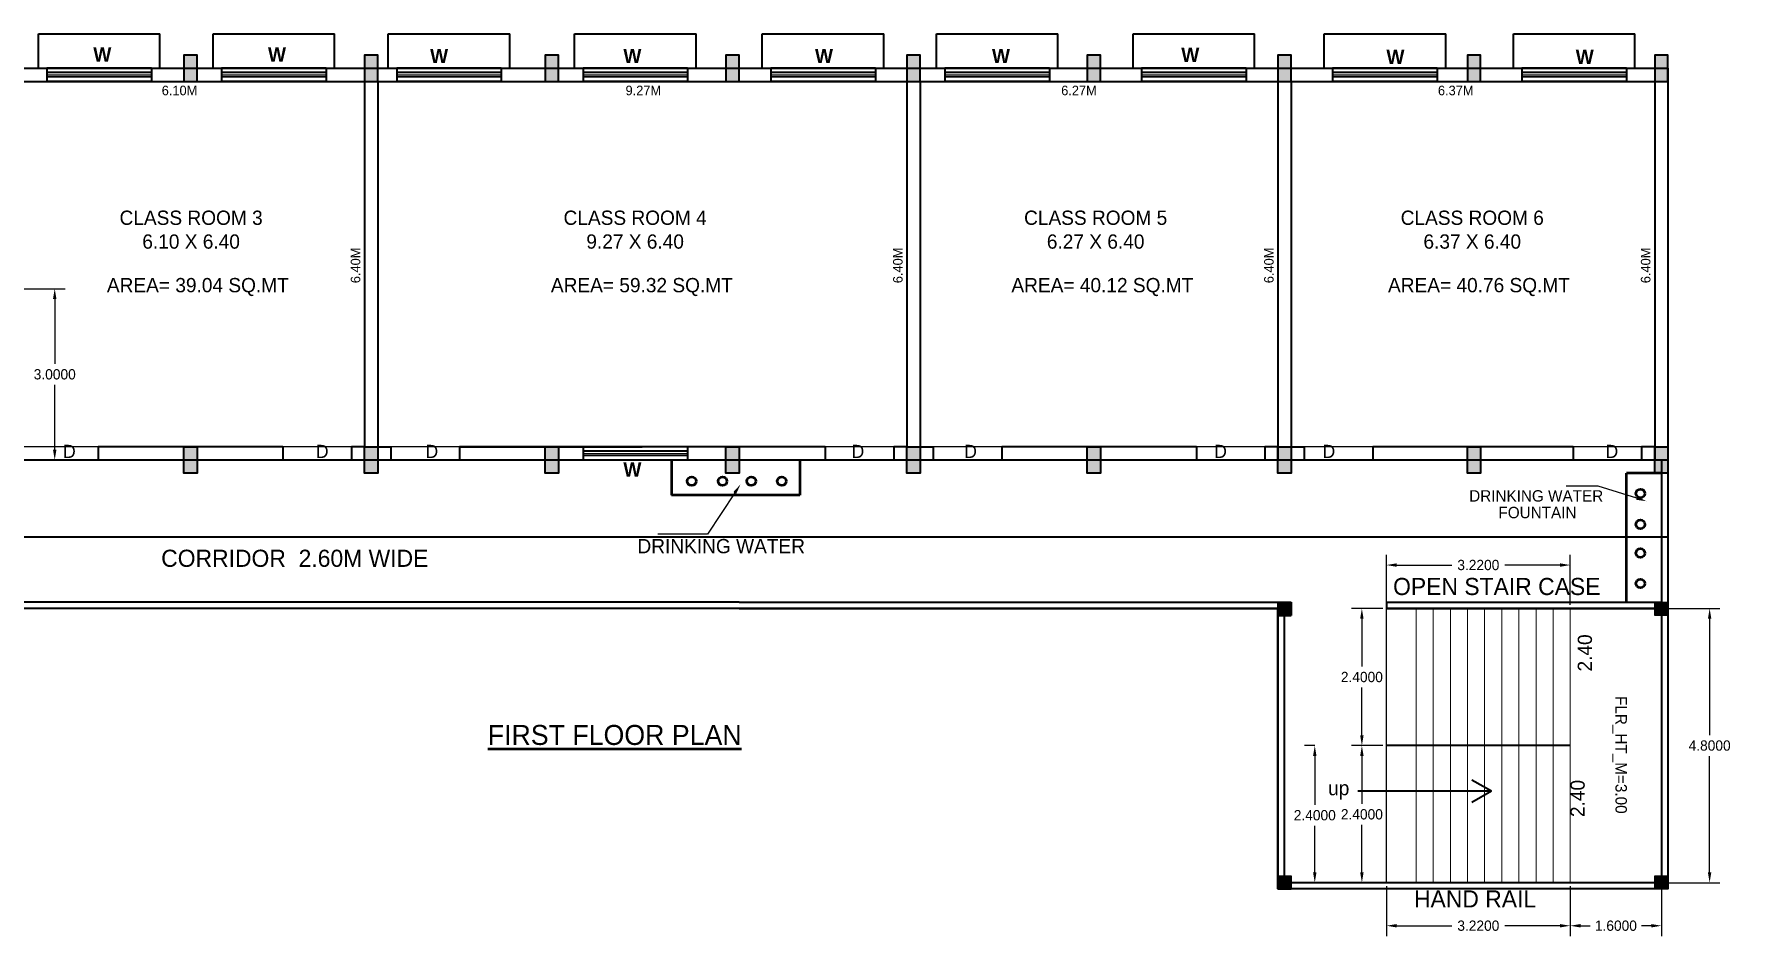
# Model space of a CAD drawing. Header units: metres. Extents: x 6102588 to 6102903, y -6660468 to -6660379.
# Drawn here: x 6102726.62 to 6102756.35, y -6660424.11 to -6660408.32 of the extents above; entities that cross this region are included whole.
import ezdxf
from ezdxf import colors
from ezdxf.entities.mleader import LeaderData, LeaderLine
from ezdxf.math import Vec2, Vec3

# ---------------------------------------------------------------- set-up
doc = ezdxf.new("R2010")
doc.units = ezdxf.units.M
doc.header["$LTSCALE"] = 500
doc.header["$MEASUREMENT"] = 0
doc.linetypes.add('DASHED', pattern=[0.75, 0.5, -0.25])
doc.linetypes.add('DASHED2', pattern=[0.375, 0.25, -0.125])
doc.layers.get('0').update_dxf_attribs({"linetype": 'CONTINUOUS'})
doc.layers.get('Defpoints').update_dxf_attribs({"linetype": 'CONTINUOUS'})
for name, color, linetype in [('BLK_1_FLR_1_BLT_UP_AREA', 26, 'CONTINUOUS'), ('BLK_1_FLR_1_CARPET_AREA', 3, 'CONTINUOUS'), ('BLK_1_FLR_1_DRINKING_WATER', 7, 'CONTINUOUS'), ('BLK_1_FLR_1_EXIT_WIDTH_STAIR', 1, 'CONTINUOUS'), ('BLK_1_FLR_1_REGULAR_ROOM_1', 117, 'CONTINUOUS'), ('BLK_1_FLR_1_STAIR_1', 1, 'CONTINUOUS'), ('BLK_1_FLR_1_STAIR_2', 1, 'CONTINUOUS'), ('COLUMN', 2, 'CONTINUOUS')]:
    doc.layers.add(name, color=color, linetype=linetype)
for name, color, linetype, lineweight in [('BLK_1_FLR_1_STAIR_1_FLIGHT_2', 7, 'CONTINUOUS', 0), ('BLK_1_FLR_1_STAIR_2_FLIGHT_1', 7, 'CONTINUOUS', 0), ('BLK_1_FLR_1_STAIR_2_FLIGHT_2', 7, 'CONTINUOUS', 0), ('BLK_1_FLR_1_STAIR_2_LANDING_1', 7, 'CONTINUOUS', 0)]:
    doc.layers.add(name, color=color, linetype=linetype, lineweight=lineweight)
doc.styles.add('gautham', font='arial.ttf')
doc.styles.get("Standard").update_dxf_attribs({"font": 'GOTHIC.TTF'})
doc.dimstyles.get("Standard").update_dxf_attribs({"dimtxt": 0.18, "dimasz": 0.18, "dimexe": 0.18, "dimexo": 0.0625, "dimgap": 0.09, "dimtad": 0, "dimtih": 1, "dimtoh": 1, "dimdec": 4, "dimzin": 0, "dimdsep": 46, "dimtxsty": 'Standard', "dimcen": 0.09, "dimadec": 0, "dimazin": 0, "dimtfac": 1, "dimtdec": 4, "dimtofl": 0, "dimtmove": 0, "dimatfit": 3, "dimfxl": 0, "dimtolj": 1, "dimtzin": 0, "dimarcsym": 0})

# ---------------------------------------------------------------- blocks, each defined once
blk = doc.blocks.new('A$C3D6C2CD6')
at = {"layer": 'COLUMN'}
blk.add_hatch(color=256, dxfattribs=at).paths.add_polyline_path([(0.23, 0.23), (0, 0.23), (0, 0), (0.23, 0)])
blk.add_lwpolyline([(0, 0.23), (0.23, 0.23), (0.23, 0), (0, 0)], close=True, dxfattribs=at)
blk = doc.blocks.new('*D10')
at = {"layer": 'BLK_1_FLR_1_EXIT_WIDTH_STAIR', "color": 0, "linetype": 'ByBlock', "lineweight": -2}
for p, q in [((6102749.058, -6660420.775), (6102748.878, -6660420.775)), ((6102749.058, -6660420.955), (6102749.058, -6660421.81)), ((6102749.058, -6660422.995), (6102749.058, -6660422.179)), ((6102749.058, -6660423.175), (6102748.878, -6660423.175))]:
    blk.add_line(p, q, dxfattribs=at)
at = {"layer": 'BLK_1_FLR_1_EXIT_WIDTH_STAIR', "color": 0, "linetype": 'ByBlock'}
for points in [[(6102749.028, -6660420.955), (6102749.088, -6660420.955), (6102749.058, -6660420.775)], [(6102749.028, -6660422.995), (6102749.088, -6660422.995), (6102749.058, -6660423.175)]]:
    blk.add_solid(points, dxfattribs=at)
at = {"layer": 'Defpoints', "color": 0, "linetype": 'ByBlock'}
for p in [(6102750.313, -6660420.775), (6102749.058, -6660423.175), (6102750.313, -6660423.175)]:
    blk.add_point(p, dxfattribs=at)
at = {"layer": 'BLK_1_FLR_1_EXIT_WIDTH_STAIR', "color": 0, "linetype": 'ByBlock', "lineweight": 35, "insert": (6102749.058, -6660421.995), "char_height": 0.18, "attachment_point": 5}
blk.add_mtext('\\A1;2.4000', dxfattribs=at)
blk = doc.blocks.new('*D29')
at = {"layer": 'BLK_1_FLR_1_STAIR_2_FLIGHT_2', "color": 0, "linetype": 'Continuous', "lineweight": -2}
for p, q in [((6102750.313, -6660418.313), (6102750.313, -6660417.434)), ((6102750.493, -6660417.614), (6102751.46, -6660417.614)), ((6102753.353, -6660417.614), (6102752.387, -6660417.614)), ((6102753.533, -6660418.313), (6102753.533, -6660417.434))]:
    blk.add_line(p, q, dxfattribs=at)
at = {"layer": 'BLK_1_FLR_1_STAIR_2_FLIGHT_2', "color": 0, "linetype": 'Continuous'}
for points in [[(6102750.493, -6660417.584), (6102750.493, -6660417.644), (6102750.313, -6660417.614)], [(6102753.353, -6660417.584), (6102753.353, -6660417.644), (6102753.533, -6660417.614)]]:
    blk.add_solid(points, dxfattribs=at)
at = {"layer": 'Defpoints', "color": 0, "linetype": 'Continuous'}
for p in [(6102753.533, -6660417.614), (6102750.313, -6660418.375), (6102753.533, -6660418.375)]:
    blk.add_point(p, dxfattribs=at)
at = {"layer": 'BLK_1_FLR_1_STAIR_2_FLIGHT_2', "color": 0, "linetype": 'Continuous', "insert": (6102751.923, -6660417.614), "char_height": 0.18, "attachment_point": 5}
blk.add_mtext('\\A1;3.2200', dxfattribs=at)
blk = doc.blocks.new('*D30')
at = {"layer": 'BLK_1_FLR_1_STAIR_2_LANDING_1', "color": 0, "linetype": 'Continuous', "lineweight": -2}
for p, q in [((6102755.196, -6660418.375), (6102756.155, -6660418.375)), ((6102755.975, -6660418.555), (6102755.975, -6660420.591)), ((6102755.975, -6660422.995), (6102755.975, -6660420.96)), ((6102755.196, -6660423.175), (6102756.155, -6660423.175))]:
    blk.add_line(p, q, dxfattribs=at)
at = {"layer": 'BLK_1_FLR_1_STAIR_2_LANDING_1', "color": 0, "linetype": 'Continuous'}
for points in [[(6102755.945, -6660418.555), (6102756.005, -6660418.555), (6102755.975, -6660418.375)], [(6102755.945, -6660422.995), (6102756.005, -6660422.995), (6102755.975, -6660423.175)]]:
    blk.add_solid(points, dxfattribs=at)
at = {"layer": 'Defpoints', "color": 0, "linetype": 'Continuous'}
for p in [(6102755.133, -6660418.375), (6102755.133, -6660423.175), (6102755.975, -6660423.175)]:
    blk.add_point(p, dxfattribs=at)
at = {"layer": 'BLK_1_FLR_1_STAIR_2_LANDING_1', "color": 0, "linetype": 'Continuous', "insert": (6102755.975, -6660420.775), "char_height": 0.18, "attachment_point": 5}
blk.add_mtext('\\A1;4.8000', dxfattribs=at)
blk = doc.blocks.new('*D31')
at = {"layer": 'BLK_1_FLR_1_STAIR_2_FLIGHT_2', "color": 0, "linetype": 'Continuous', "lineweight": -2}
for p, q in [((6102750.251, -6660418.375), (6102749.703, -6660418.375)), ((6102749.883, -6660418.555), (6102749.883, -6660419.391)), ((6102749.883, -6660420.595), (6102749.883, -6660419.76)), ((6102750.251, -6660420.775), (6102749.703, -6660420.775))]:
    blk.add_line(p, q, dxfattribs=at)
at = {"layer": 'BLK_1_FLR_1_STAIR_2_FLIGHT_2', "color": 0, "linetype": 'Continuous'}
for points in [[(6102749.853, -6660418.555), (6102749.913, -6660418.555), (6102749.883, -6660418.375)], [(6102749.853, -6660420.595), (6102749.913, -6660420.595), (6102749.883, -6660420.775)]]:
    blk.add_solid(points, dxfattribs=at)
at = {"layer": 'Defpoints', "color": 0, "linetype": 'Continuous'}
for p in [(6102750.313, -6660418.375), (6102749.883, -6660420.775), (6102750.313, -6660420.775)]:
    blk.add_point(p, dxfattribs=at)
at = {"layer": 'BLK_1_FLR_1_STAIR_2_FLIGHT_2', "color": 0, "linetype": 'Continuous', "insert": (6102749.883, -6660419.575), "char_height": 0.18, "attachment_point": 5}
blk.add_mtext('\\A1;2.4000', dxfattribs=at)
blk = doc.blocks.new('*D32')
at = {"layer": 'BLK_1_FLR_1_STAIR_2_FLIGHT_1', "color": 0, "linetype": 'Continuous', "lineweight": -2}
for p, q in [((6102750.251, -6660420.775), (6102749.703, -6660420.775)), ((6102749.883, -6660420.955), (6102749.883, -6660421.794)), ((6102749.883, -6660422.995), (6102749.883, -6660422.163)), ((6102750.251, -6660423.175), (6102749.703, -6660423.175))]:
    blk.add_line(p, q, dxfattribs=at)
at = {"layer": 'BLK_1_FLR_1_STAIR_2_FLIGHT_1', "color": 0, "linetype": 'Continuous'}
for points in [[(6102749.853, -6660420.955), (6102749.913, -6660420.955), (6102749.883, -6660420.775)], [(6102749.853, -6660422.995), (6102749.913, -6660422.995), (6102749.883, -6660423.175)]]:
    blk.add_solid(points, dxfattribs=at)
at = {"layer": 'Defpoints', "color": 0, "linetype": 'Continuous'}
for p in [(6102750.313, -6660420.775), (6102749.883, -6660423.175), (6102750.313, -6660423.175)]:
    blk.add_point(p, dxfattribs=at)
at = {"layer": 'BLK_1_FLR_1_STAIR_2_FLIGHT_1', "color": 0, "linetype": 'Continuous', "insert": (6102749.883, -6660421.979), "char_height": 0.18, "attachment_point": 5}
blk.add_mtext('\\A1;2.4000', dxfattribs=at)
blk = doc.blocks.new('*D33')
at = {"layer": 'BLK_1_FLR_1_STAIR_2_FLIGHT_1', "color": 0, "linetype": 'Continuous', "lineweight": -2}
for p, q in [((6102750.313, -6660423.238), (6102750.313, -6660424.109)), ((6102753.533, -6660423.238), (6102753.533, -6660424.109)), ((6102750.493, -6660423.929), (6102751.46, -6660423.929)), ((6102753.353, -6660423.929), (6102752.387, -6660423.929))]:
    blk.add_line(p, q, dxfattribs=at)
at = {"layer": 'BLK_1_FLR_1_STAIR_2_FLIGHT_1', "color": 0, "linetype": 'Continuous'}
for points in [[(6102750.493, -6660423.899), (6102750.493, -6660423.959), (6102750.313, -6660423.929)], [(6102753.353, -6660423.899), (6102753.353, -6660423.959), (6102753.533, -6660423.929)]]:
    blk.add_solid(points, dxfattribs=at)
at = {"layer": 'Defpoints', "color": 0, "linetype": 'Continuous'}
for p in [(6102750.313, -6660423.175), (6102753.533, -6660423.175), (6102750.313, -6660423.929)]:
    blk.add_point(p, dxfattribs=at)
at = {"layer": 'BLK_1_FLR_1_STAIR_2_FLIGHT_1', "color": 0, "linetype": 'Continuous', "insert": (6102751.923, -6660423.929), "char_height": 0.18, "attachment_point": 5}
blk.add_mtext('\\A1;3.2200', dxfattribs=at)
blk = doc.blocks.new('*D34')
at = {"layer": 'BLK_1_FLR_1_STAIR_2_LANDING_1', "color": 0, "linetype": 'Continuous', "lineweight": -2}
for p, q in [((6102753.533, -6660423.238), (6102753.533, -6660424.109)), ((6102755.133, -6660423.238), (6102755.133, -6660424.109)), ((6102753.713, -6660423.929), (6102753.883, -6660423.929)), ((6102754.953, -6660423.929), (6102754.783, -6660423.929))]:
    blk.add_line(p, q, dxfattribs=at)
at = {"layer": 'BLK_1_FLR_1_STAIR_2_LANDING_1', "color": 0, "linetype": 'Continuous'}
for points in [[(6102753.713, -6660423.899), (6102753.713, -6660423.959), (6102753.533, -6660423.929)], [(6102754.953, -6660423.899), (6102754.953, -6660423.959), (6102755.133, -6660423.929)]]:
    blk.add_solid(points, dxfattribs=at)
at = {"layer": 'Defpoints', "color": 0, "linetype": 'Continuous'}
for p in [(6102753.533, -6660423.175), (6102755.133, -6660423.175), (6102755.133, -6660423.929)]:
    blk.add_point(p, dxfattribs=at)
at = {"layer": 'BLK_1_FLR_1_STAIR_2_LANDING_1', "color": 0, "linetype": 'Continuous', "insert": (6102754.333, -6660423.929), "char_height": 0.18, "attachment_point": 5}
blk.add_mtext('\\A1;1.6000', dxfattribs=at)
blk = doc.blocks.new('*D44')
at = {"layer": 'BLK_1_FLR_1_STAIR_1_FLIGHT_2', "color": 0, "linetype": 'Continuous', "lineweight": -2}
for p, q in [((6102726.146, -6660412.775), (6102727.165, -6660412.775)), ((6102726.985, -6660412.955), (6102726.985, -6660414.091)), ((6102726.985, -6660415.595), (6102726.985, -6660414.46)), ((6102726.146, -6660415.775), (6102727.165, -6660415.775))]:
    blk.add_line(p, q, dxfattribs=at)
at = {"layer": 'BLK_1_FLR_1_STAIR_1_FLIGHT_2', "color": 0, "linetype": 'Continuous'}
for points in [[(6102726.955, -6660412.955), (6102727.015, -6660412.955), (6102726.985, -6660412.775)], [(6102726.955, -6660415.595), (6102727.015, -6660415.595), (6102726.985, -6660415.775)]]:
    blk.add_solid(points, dxfattribs=at)
at = {"layer": 'Defpoints', "color": 0, "linetype": 'Continuous'}
for p in [(6102726.083, -6660412.775), (6102726.083, -6660415.775), (6102726.985, -6660415.775)]:
    blk.add_point(p, dxfattribs=at)
at = {"layer": 'BLK_1_FLR_1_STAIR_1_FLIGHT_2', "color": 0, "linetype": 'Continuous', "insert": (6102726.985, -6660414.275), "char_height": 0.18, "attachment_point": 5}
blk.add_mtext('\\A1;3.0000', dxfattribs=at)

msp = doc.modelspace()

# ---------------------------------------------------------------- hatches: boundary and pattern name
at = {"linetype": 'ByBlock', "lineweight": 35}
h = msp.add_hatch(color=256, dxfattribs=at)
h.dxf.hatch_style = 1
h.paths.add_polyline_path([(6102729.47824, -6660408.68515), (6102729.24824, -6660408.68515), (6102729.24824, -6660409.14515), (6102729.47824, -6660409.14515)])
h = msp.add_hatch(color=256, dxfattribs=at)
h.dxf.hatch_style = 1
h.paths.add_polyline_path([(6102732.64324, -6660408.68515), (6102732.41324, -6660408.68515), (6102732.41324, -6660409.14515), (6102732.64324, -6660409.14515)])
h = msp.add_hatch(color=256, dxfattribs=at)
h.dxf.hatch_style = 1
h.paths.add_polyline_path([(6102735.80824, -6660408.68512), (6102735.57824, -6660408.68512), (6102735.57824, -6660409.14512), (6102735.80824, -6660409.14512)])
h = msp.add_hatch(color=256, dxfattribs=at)
h.dxf.hatch_style = 1
h.paths.add_polyline_path([(6102738.97324, -6660408.68515), (6102738.74324, -6660408.68515), (6102738.74324, -6660409.14515), (6102738.97324, -6660409.14515)])
h = msp.add_hatch(color=256, dxfattribs=at)
h.dxf.hatch_style = 1
h.paths.add_polyline_path([(6102742.14324, -6660408.68515), (6102741.91324, -6660408.68515), (6102741.91324, -6660409.14515), (6102742.14324, -6660409.14515)])
h = msp.add_hatch(color=256, dxfattribs=at)
h.dxf.hatch_style = 1
h.paths.add_polyline_path([(6102745.30254, -6660408.68515), (6102745.07254, -6660408.68515), (6102745.07254, -6660409.14515), (6102745.30254, -6660409.14515)])
h = msp.add_hatch(color=256, dxfattribs=at)
h.dxf.hatch_style = 1
h.paths.add_polyline_path([(6102748.64324, -6660408.68515), (6102748.41324, -6660408.68515), (6102748.41324, -6660409.14515), (6102748.64324, -6660409.14515)])
h = msp.add_hatch(color=256, dxfattribs=at)
h.dxf.hatch_style = 1
h.paths.add_polyline_path([(6102751.96254, -6660408.68515), (6102751.73254, -6660408.68515), (6102751.73254, -6660409.14515), (6102751.96254, -6660409.14515)])
h = msp.add_hatch(color=256, dxfattribs=at)
h.dxf.hatch_style = 1
h.paths.add_polyline_path([(6102755.24324, -6660408.68515), (6102755.01324, -6660408.68515), (6102755.01324, -6660409.14515), (6102755.24324, -6660409.14515)])
h = msp.add_hatch(color=256, dxfattribs=at)
h.dxf.hatch_style = 1
h.paths.add_polyline_path([(6102729.47824, -6660415.54515), (6102729.24824, -6660415.54515), (6102729.24824, -6660416.00515), (6102729.47824, -6660416.00515)])
h = msp.add_hatch(color=256, dxfattribs=at)
h.dxf.hatch_style = 1
h.paths.add_polyline_path([(6102732.64324, -6660415.54515), (6102732.41324, -6660415.54515), (6102732.41324, -6660416.00515), (6102732.64324, -6660416.00515)])
h = msp.add_hatch(color=256, dxfattribs=at)
h.dxf.hatch_style = 1
h.paths.add_polyline_path([(6102735.80824, -6660415.54518), (6102735.57824, -6660415.54518), (6102735.57824, -6660416.00518), (6102735.80824, -6660416.00518)])
h = msp.add_hatch(color=256, dxfattribs=at)
h.dxf.hatch_style = 1
h.paths.add_polyline_path([(6102738.97324, -6660415.54515), (6102738.74324, -6660415.54515), (6102738.74324, -6660416.00515), (6102738.97324, -6660416.00515)])
h = msp.add_hatch(color=256, dxfattribs=at)
h.dxf.hatch_style = 1
h.paths.add_polyline_path([(6102742.14324, -6660415.54515), (6102741.91324, -6660415.54515), (6102741.91324, -6660416.00515), (6102742.14324, -6660416.00515)])
h = msp.add_hatch(color=256, dxfattribs=at)
h.dxf.hatch_style = 1
h.paths.add_polyline_path([(6102745.30254, -6660415.54515), (6102745.07254, -6660415.54515), (6102745.07254, -6660416.00515), (6102745.30254, -6660416.00515)])
h = msp.add_hatch(color=256, dxfattribs=at)
h.dxf.hatch_style = 1
h.paths.add_polyline_path([(6102748.64324, -6660415.54515), (6102748.41324, -6660415.54515), (6102748.41324, -6660416.00515), (6102748.64324, -6660416.00515)])
h = msp.add_hatch(color=256, dxfattribs=at)
h.dxf.hatch_style = 1
h.paths.add_polyline_path([(6102751.96254, -6660415.54515), (6102751.73254, -6660415.54515), (6102751.73254, -6660416.00515), (6102751.96254, -6660416.00515)])
h = msp.add_hatch(color=256, dxfattribs=at)
h.dxf.hatch_style = 1
h.paths.add_polyline_path([(6102755.24324, -6660415.54515), (6102755.01324, -6660415.54515), (6102755.01324, -6660416.00515), (6102755.24324, -6660416.00515)])
h = msp.add_hatch(color=256, dxfattribs=at)
h.dxf.hatch_style = 1
h.paths.add_polyline_path([(6102748.64324, -6660418.26515), (6102748.41324, -6660418.26515), (6102748.41324, -6660418.49515), (6102748.64324, -6660418.49515)])

# ---------------------------------------------------------------- linework, layer by layer
at = {"linetype": 'DASHED2', "lineweight": 40}
for p, q in [((6102726.69845, -6660408.31515), (6102728.82845, -6660408.31515)), ((6102726.69845, -6660408.91515), (6102726.69845, -6660408.31515)), ((6102728.82845, -6660408.91515), (6102728.82845, -6660408.31515)), ((6102729.75846, -6660408.31515), (6102731.88846, -6660408.31515)), ((6102729.75846, -6660408.91515), (6102729.75846, -6660408.31515)), ((6102731.88846, -6660408.91515), (6102731.88846, -6660408.31515)), ((6102732.82786, -6660408.31515), (6102734.95786, -6660408.31515)), ((6102732.82786, -6660408.91515), (6102732.82786, -6660408.31515)), ((6102734.95786, -6660408.91515), (6102734.95786, -6660408.31515)), ((6102736.09207, -6660408.31515), (6102738.22207, -6660408.31515)), ((6102736.09207, -6660408.91515), (6102736.09207, -6660408.31515)), ((6102738.22207, -6660408.91515), (6102738.22207, -6660408.31515)), ((6102739.38038, -6660408.31515), (6102741.51038, -6660408.31515)), ((6102739.38038, -6660408.91515), (6102739.38038, -6660408.31515)), ((6102741.51038, -6660408.91515), (6102741.51038, -6660408.31515)), ((6102742.42982, -6660408.91515), (6102742.42982, -6660408.31515)), ((6102742.42982, -6660408.31515), (6102744.55982, -6660408.31515)), ((6102744.55982, -6660408.91515), (6102744.55982, -6660408.31515)), ((6102745.87432, -6660408.31515), (6102748.00432, -6660408.31515)), ((6102745.87432, -6660408.91515), (6102745.87432, -6660408.31515)), ((6102748.00432, -6660408.91515), (6102748.00432, -6660408.31515)), ((6102749.22092, -6660408.31515), (6102751.35092, -6660408.31515)), ((6102749.22092, -6660408.91515), (6102749.22092, -6660408.31515)), ((6102751.35092, -6660408.91515), (6102751.35092, -6660408.31515)), ((6102752.53743, -6660408.31515), (6102754.66743, -6660408.31515)), ((6102752.53743, -6660408.91515), (6102752.53743, -6660408.31515)), ((6102754.66743, -6660408.91515), (6102754.66743, -6660408.31515))]:
    msp.add_line(p, q, dxfattribs=at)
at = {"color": 0, "lineweight": 35}
for p, q in [((6102718.62324, -6660408.91515), (6102755.24324, -6660408.91515)), ((6102755.24324, -6660408.91515), (6102755.24324, -6660414.01515)), ((6102755.24324, -6660408.91515), (6102755.24324, -6660423.17515)), ((6102726.31324, -6660409.14515), (6102732.41324, -6660409.14515)), ((6102726.31324, -6660409.14515), (6102732.41324, -6660409.14515)), ((6102732.41324, -6660409.14515), (6102732.41324, -6660415.54515)), ((6102732.64324, -6660409.14515), (6102741.91324, -6660409.14515)), ((6102732.64324, -6660409.14515), (6102732.64324, -6660415.54515)), ((6102738.97324, -6660409.14515), (6102741.91324, -6660409.14515)), ((6102741.91324, -6660409.14515), (6102741.91324, -6660415.54515)), ((6102742.14324, -6660409.14515), (6102745.07324, -6660409.14515)), ((6102742.14324, -6660409.14515), (6102742.14324, -6660415.77515)), ((6102745.30324, -6660409.14515), (6102748.41324, -6660409.14515)), ((6102748.41324, -6660409.14515), (6102748.41324, -6660415.77515)), ((6102748.64324, -6660409.14515), (6102755.01324, -6660409.14515)), ((6102748.64324, -6660409.14515), (6102748.64324, -6660415.77515)), ((6102755.01324, -6660409.14515), (6102755.01324, -6660415.77515)), ((6102755.24324, -6660409.14515), (6102755.24324, -6660421.57515)), ((6102730.98324, -6660415.54515), (6102727.74324, -6660415.54515)), ((6102727.74324, -6660415.54515), (6102727.74324, -6660415.77515)), ((6102730.98324, -6660415.54515), (6102730.98324, -6660415.77515)), ((6102732.41324, -6660415.54515), (6102732.18324, -6660415.54515)), ((6102732.18324, -6660415.54515), (6102732.18324, -6660415.77515)), ((6102740.48324, -6660415.54515), (6102734.07324, -6660415.54515)), ((6102746.98324, -6660415.54515), (6102743.57324, -6660415.54515)), ((6102753.58324, -6660415.54515), (6102750.07324, -6660415.54515)), ((6102755.24324, -6660415.77515), (6102726.08324, -6660415.77515)), ((6102755.13324, -6660415.77515), (6102755.13324, -6660421.57515)), ((6102755.13324, -6660415.77515), (6102755.13324, -6660418.26515)), ((6102738.97324, -6660418.26515), (6102726.08324, -6660418.26515)), ((6102748.64324, -6660418.37515), (6102726.08324, -6660418.37515)), ((6102738.97324, -6660418.37515), (6102726.08324, -6660418.37515)), ((6102738.97324, -6660418.26515), (6102748.41324, -6660418.26515)), ((6102738.97324, -6660418.37515), (6102748.41324, -6660418.37515)), ((6102748.41324, -6660418.26515), (6102748.41324, -6660423.17515)), ((6102748.52324, -6660418.26515), (6102748.52324, -6660423.17515)), ((6102750.31324, -6660418.26515), (6102755.13324, -6660418.26515)), ((6102755.24324, -6660418.37515), (6102750.31324, -6660418.37515)), ((6102750.31324, -6660418.37515), (6102755.24324, -6660418.37515)), ((6102755.24324, -6660418.37515), (6102750.31324, -6660418.37515)), ((6102750.31324, -6660418.37515), (6102755.13324, -6660418.37515)), ((6102750.31324, -6660418.37515), (6102755.13324, -6660418.37515)), ((6102755.24324, -6660418.37515), (6102752.80517, -6660418.37515)), ((6102755.13324, -6660418.37515), (6102755.13324, -6660423.17515)), ((6102755.13324, -6660418.37515), (6102755.13324, -6660423.17515)), ((6102753.53324, -6660420.77515), (6102750.31324, -6660420.77515)), ((6102748.41324, -6660423.28515), (6102748.41324, -6660422.98035)), ((6102748.41324, -6660423.28515), (6102748.41324, -6660422.98035)), ((6102755.13324, -6660423.17515), (6102748.52324, -6660423.17515)), ((6102753.53324, -6660423.17515), (6102750.31324, -6660423.17515)), ((6102755.13324, -6660423.17515), (6102750.31324, -6660423.17515)), ((6102755.24324, -6660423.28515), (6102748.41324, -6660423.28515)), ((6102748.41464, -6660423.28515), (6102748.64324, -6660423.28515)), ((6102748.41464, -6660423.28515), (6102748.64324, -6660423.28515))]:
    msp.add_line(p, q, dxfattribs=at)
at = {"lineweight": 40, "ltscale": 1.2}
for p, q in [((6102728.67845, -6660408.91515), (6102726.84845, -6660408.91515)), ((6102726.84845, -6660408.91515), (6102726.84845, -6660409.14515)), ((6102728.67845, -6660408.99196), (6102726.84845, -6660408.99196)), ((6102728.67845, -6660408.91515), (6102728.67845, -6660409.14515)), ((6102731.73846, -6660408.91515), (6102729.90846, -6660408.91515)), ((6102729.90846, -6660408.91515), (6102729.90846, -6660409.14515)), ((6102731.73846, -6660408.99196), (6102729.90846, -6660408.99196)), ((6102731.73846, -6660408.91515), (6102731.73846, -6660409.14515)), ((6102734.80786, -6660408.91515), (6102732.97786, -6660408.91515)), ((6102732.97786, -6660408.91515), (6102732.97786, -6660409.14515)), ((6102734.80786, -6660408.99196), (6102732.97786, -6660408.99196)), ((6102734.80786, -6660408.91515), (6102734.80786, -6660409.14515)), ((6102738.07207, -6660408.91515), (6102736.24207, -6660408.91515)), ((6102736.24207, -6660408.91515), (6102736.24207, -6660409.14515)), ((6102738.07207, -6660408.99196), (6102736.24207, -6660408.99196)), ((6102738.07207, -6660408.91515), (6102738.07207, -6660409.14515)), ((6102741.36038, -6660408.91515), (6102739.53038, -6660408.91515)), ((6102739.53038, -6660408.91515), (6102739.53038, -6660409.14515)), ((6102741.36038, -6660408.99196), (6102739.53038, -6660408.99196)), ((6102741.36038, -6660408.91515), (6102741.36038, -6660409.14515)), ((6102744.40982, -6660408.91515), (6102742.57982, -6660408.91515)), ((6102742.57982, -6660408.91515), (6102742.57982, -6660409.14515)), ((6102744.40982, -6660408.99196), (6102742.57982, -6660408.99196)), ((6102744.40982, -6660408.91515), (6102744.40982, -6660409.14515)), ((6102747.85432, -6660408.91515), (6102746.02432, -6660408.91515)), ((6102746.02432, -6660408.91515), (6102746.02432, -6660409.14515)), ((6102747.85432, -6660408.99196), (6102746.02432, -6660408.99196)), ((6102747.85432, -6660408.91515), (6102747.85432, -6660409.14515)), ((6102751.20092, -6660408.91515), (6102749.37092, -6660408.91515)), ((6102749.37092, -6660408.91515), (6102749.37092, -6660409.14515)), ((6102751.20092, -6660408.99196), (6102749.37092, -6660408.99196)), ((6102751.20092, -6660408.91515), (6102751.20092, -6660409.14515)), ((6102754.51743, -6660408.91515), (6102752.68743, -6660408.91515)), ((6102752.68743, -6660408.91515), (6102752.68744, -6660409.14515)), ((6102754.51744, -6660408.99196), (6102752.68744, -6660408.99196)), ((6102754.51743, -6660408.91515), (6102754.51744, -6660409.14515)), ((6102728.67845, -6660409.06855), (6102726.84845, -6660409.06855)), ((6102728.67845, -6660409.14515), (6102726.84845, -6660409.14515)), ((6102731.73846, -6660409.06855), (6102729.90846, -6660409.06855)), ((6102731.73846, -6660409.14515), (6102729.90846, -6660409.14515)), ((6102734.80786, -6660409.06856), (6102732.97786, -6660409.06856)), ((6102734.80786, -6660409.14515), (6102732.97786, -6660409.14515)), ((6102738.07207, -6660409.06856), (6102736.24207, -6660409.06856)), ((6102738.07207, -6660409.14515), (6102736.24207, -6660409.14515)), ((6102741.36038, -6660409.06856), (6102739.53038, -6660409.06856)), ((6102741.36038, -6660409.14515), (6102739.53038, -6660409.14515)), ((6102744.40982, -6660409.06855), (6102742.57982, -6660409.06855)), ((6102744.40982, -6660409.14515), (6102742.57982, -6660409.14515)), ((6102747.85432, -6660409.06855), (6102746.02432, -6660409.06855)), ((6102747.85432, -6660409.14515), (6102746.02432, -6660409.14515)), ((6102751.20092, -6660409.06855), (6102749.37092, -6660409.06855)), ((6102751.20092, -6660409.14515), (6102749.37092, -6660409.14515)), ((6102754.51744, -6660409.06855), (6102752.68744, -6660409.06855)), ((6102754.51744, -6660409.14515), (6102752.68744, -6660409.14515)), ((6102738.07207, -6660415.54515), (6102736.24207, -6660415.54515)), ((6102736.24207, -6660415.54515), (6102736.24207, -6660415.77515)), ((6102738.07207, -6660415.54515), (6102738.07207, -6660415.77515)), ((6102738.07207, -6660415.62196), (6102736.24207, -6660415.62196)), ((6102738.07207, -6660415.69856), (6102736.24207, -6660415.69856)), ((6102738.07207, -6660415.77515), (6102736.24207, -6660415.77515))]:
    msp.add_line(p, q, dxfattribs=at)
at = {"linetype": 'ByBlock', "lineweight": 35}
for p, q in [((6102732.64324, -6660415.54515), (6102732.87324, -6660415.54515)), ((6102732.87324, -6660415.54515), (6102732.87324, -6660415.77515)), ((6102734.07324, -6660415.54515), (6102734.07324, -6660415.77515)), ((6102740.48324, -6660415.54515), (6102740.48324, -6660415.77515)), ((6102741.91324, -6660415.54515), (6102741.68324, -6660415.54515)), ((6102741.68324, -6660415.54515), (6102741.68324, -6660415.77515)), ((6102742.14324, -6660415.54515), (6102742.37324, -6660415.54515)), ((6102742.37324, -6660415.54515), (6102742.37324, -6660415.77515)), ((6102743.57324, -6660415.54515), (6102743.57324, -6660415.77515)), ((6102746.98324, -6660415.54515), (6102746.98324, -6660415.77515)), ((6102748.41324, -6660415.54515), (6102748.18324, -6660415.54515)), ((6102748.18324, -6660415.54515), (6102748.18324, -6660415.77515)), ((6102748.64324, -6660415.54515), (6102748.87324, -6660415.54515)), ((6102748.87324, -6660415.54515), (6102748.87324, -6660415.77515)), ((6102750.07324, -6660415.54515), (6102750.07324, -6660415.77515)), ((6102753.58324, -6660415.54515), (6102753.58324, -6660415.77515)), ((6102755.01324, -6660415.54515), (6102754.78324, -6660415.54515)), ((6102754.78324, -6660415.54515), (6102754.78324, -6660415.77515)), ((6102748.41324, -6660418.26515), (6102748.64324, -6660418.26515)), ((6102748.41324, -6660418.26515), (6102748.41324, -6660418.49515)), ((6102748.41324, -6660418.49515), (6102748.64324, -6660418.49515)), ((6102748.64324, -6660418.26515), (6102748.64324, -6660418.49515)), ((6102752.15324, -6660421.57515), (6102751.80896, -6660421.38195)), ((6102752.15324, -6660421.57515), (6102749.81115, -6660421.57515)), ((6102752.15324, -6660421.57515), (6102751.80896, -6660421.76835))]:
    msp.add_line(p, q, dxfattribs=at)
at = {"lineweight": 35}
for p, q in [((6102740.48324, -6660415.54515), (6102734.07324, -6660415.54515)), ((6102734.07324, -6660415.54515), (6102737.27324, -6660415.54515)), ((6102746.98324, -6660415.54515), (6102743.57324, -6660415.54515)), ((6102753.58324, -6660415.54515), (6102750.07324, -6660415.54515)), ((6102753.26804, -6660415.77515), (6102750.38844, -6660415.77515)), ((6102750.31324, -6660418.26515), (6102750.31324, -6660418.37515))]:
    msp.add_line(p, q, dxfattribs=at)
at = {"linetype": 'ByBlock', "lineweight": 50}
for p, q in [((6102737.78811, -6660415.77515), (6102737.78811, -6660416.39011)), ((6102740.03811, -6660415.77515), (6102740.03811, -6660416.39011)), ((6102755.13324, -6660416.00515), (6102754.51827, -6660416.00515)), ((6102754.51827, -6660418.25515), (6102754.51827, -6660416.00515)), ((6102740.03811, -6660416.39011), (6102737.78811, -6660416.39011))]:
    msp.add_line(p, q, dxfattribs=at)
at = {"color": 0, "linetype": 'DASHED', "lineweight": 35}
msp.add_line((6102755.24324, -6660417.12515), (6102718.73324, -6660417.12515), dxfattribs=at)
at = {"linetype": 'ByBlock', "lineweight": 35}
for points in [[(6102729.24824, -6660409.14515), (6102729.47824, -6660409.14515), (6102729.47824, -6660408.68515), (6102729.24824, -6660408.68515), (6102729.24824, -6660409.14515)], [(6102732.41324, -6660409.14515), (6102732.64324, -6660409.14515), (6102732.64324, -6660408.68515), (6102732.41324, -6660408.68515), (6102732.41324, -6660409.14515)], [(6102735.57824, -6660409.14512), (6102735.80824, -6660409.14512), (6102735.80824, -6660408.68512), (6102735.57824, -6660408.68512), (6102735.57824, -6660409.14512)], [(6102738.74324, -6660409.14515), (6102738.97324, -6660409.14515), (6102738.97324, -6660408.68515), (6102738.74324, -6660408.68515), (6102738.74324, -6660409.14515)], [(6102741.91324, -6660409.14515), (6102742.14324, -6660409.14515), (6102742.14324, -6660408.68515), (6102741.91324, -6660408.68515), (6102741.91324, -6660409.14515)], [(6102745.07254, -6660409.14515), (6102745.30254, -6660409.14515), (6102745.30254, -6660408.68515), (6102745.07254, -6660408.68515), (6102745.07254, -6660409.14515)], [(6102748.41324, -6660409.14515), (6102748.64324, -6660409.14515), (6102748.64324, -6660408.68515), (6102748.41324, -6660408.68515), (6102748.41324, -6660409.14515)], [(6102751.73254, -6660409.14515), (6102751.96254, -6660409.14515), (6102751.96254, -6660408.68515), (6102751.73254, -6660408.68515), (6102751.73254, -6660409.14515)], [(6102755.01324, -6660409.14515), (6102755.24324, -6660409.14515), (6102755.24324, -6660408.68515), (6102755.01324, -6660408.68515), (6102755.01324, -6660409.14515)], [(6102729.24824, -6660415.54515), (6102729.47824, -6660415.54515), (6102729.47824, -6660416.00515), (6102729.24824, -6660416.00515), (6102729.24824, -6660415.54515)], [(6102732.41324, -6660415.54515), (6102732.64324, -6660415.54515), (6102732.64324, -6660416.00515), (6102732.41324, -6660416.00515), (6102732.41324, -6660415.54515)], [(6102735.57824, -6660415.54518), (6102735.80824, -6660415.54518), (6102735.80824, -6660416.00518), (6102735.57824, -6660416.00518), (6102735.57824, -6660415.54518)], [(6102738.74324, -6660415.54515), (6102738.97324, -6660415.54515), (6102738.97324, -6660416.00515), (6102738.74324, -6660416.00515), (6102738.74324, -6660415.54515)], [(6102741.91324, -6660415.54515), (6102742.14324, -6660415.54515), (6102742.14324, -6660416.00515), (6102741.91324, -6660416.00515), (6102741.91324, -6660415.54515)], [(6102745.07254, -6660415.54515), (6102745.30254, -6660415.54515), (6102745.30254, -6660416.00515), (6102745.07254, -6660416.00515), (6102745.07254, -6660415.54515)], [(6102748.41324, -6660415.54515), (6102748.64324, -6660415.54515), (6102748.64324, -6660416.00515), (6102748.41324, -6660416.00515), (6102748.41324, -6660415.54515)], [(6102751.73254, -6660415.54515), (6102751.96254, -6660415.54515), (6102751.96254, -6660416.00515), (6102751.73254, -6660416.00515), (6102751.73254, -6660415.54515)], [(6102755.01324, -6660415.54515), (6102755.24324, -6660415.54515), (6102755.24324, -6660416.00515), (6102755.01324, -6660416.00515), (6102755.01324, -6660415.54515)]]:
    msp.add_lwpolyline(points, dxfattribs=at)
at = {"lineweight": 40, "ltscale": 1.2, "const_width": 0.01277}
for points in [[(6102728.67845, -6660409.03026), (6102726.84845, -6660409.03026)], [(6102731.73846, -6660409.03026), (6102729.90846, -6660409.03026)], [(6102734.80786, -6660409.03026), (6102732.97786, -6660409.03026)], [(6102738.07207, -6660409.03026), (6102736.24207, -6660409.03026)], [(6102741.36038, -6660409.03026), (6102739.53038, -6660409.03026)], [(6102744.40982, -6660409.03026), (6102742.57982, -6660409.03026)], [(6102747.85432, -6660409.03026), (6102746.02432, -6660409.03026)], [(6102751.20092, -6660409.03026), (6102749.37092, -6660409.03026)], [(6102754.51744, -6660409.03026), (6102752.68744, -6660409.03026)], [(6102738.07207, -6660415.66026), (6102736.24207, -6660415.66026)]]:
    msp.add_lwpolyline(points, dxfattribs=at)
at = {"color": 0, "lineweight": 50}
for centre in [(6102738.14264, -6660416.14624), (6102738.68403, -6660416.14624), (6102739.18676, -6660416.14624), (6102739.72042, -6660416.14624), (6102754.76215, -6660416.35967), (6102754.76215, -6660416.90107), (6102754.76215, -6660417.40379), (6102754.76215, -6660417.93746)]:
    msp.add_circle(centre, 0.07734, dxfattribs=at)
at = {"layer": 'BLK_1_FLR_1_BLT_UP_AREA', "color": 24, "linetype": 'ByBlock', "lineweight": 35}
msp.add_lwpolyline([(6102718.62324, -6660408.91515), (6102755.24324, -6660408.91515), (6102755.24324, -6660423.28515), (6102748.41324, -6660423.28515), (6102748.41324, -6660418.37515), (6102718.62324, -6660418.37515)], close=True, dxfattribs=at)
at = {"layer": 'BLK_1_FLR_1_CARPET_AREA', "color": 3}
for points in [[(6102726.31324, -6660409.14515), (6102732.41324, -6660409.14515), (6102732.41324, -6660415.54515), (6102732.18324, -6660415.54515), (6102732.18324, -6660415.54515), (6102730.98324, -6660415.54515), (6102730.98324, -6660415.54515), (6102727.74324, -6660415.54515), (6102727.74324, -6660415.54515), (6102726.54324, -6660415.54515), (6102726.54324, -6660415.54515), (6102726.31324, -6660415.54515)], [(6102732.64324, -6660409.14515), (6102741.91324, -6660409.14515), (6102741.91324, -6660415.54515), (6102741.68324, -6660415.54515), (6102741.68324, -6660415.54515), (6102740.48324, -6660415.54515), (6102740.48324, -6660415.54515), (6102734.07324, -6660415.54515), (6102734.07324, -6660415.54515), (6102732.87324, -6660415.54515), (6102732.87324, -6660415.54515), (6102732.64324, -6660415.54515)], [(6102742.14324, -6660409.14515), (6102748.41324, -6660409.14515), (6102748.41324, -6660415.54515), (6102748.18324, -6660415.54515), (6102748.18324, -6660415.54515), (6102746.98324, -6660415.54515), (6102746.98324, -6660415.54515), (6102743.57324, -6660415.54515), (6102743.57324, -6660415.54515), (6102742.37324, -6660415.54515), (6102742.37324, -6660415.54515), (6102742.14324, -6660415.54515)], [(6102748.64324, -6660409.14515), (6102755.01324, -6660409.14515), (6102755.01324, -6660415.54515), (6102754.78324, -6660415.54515), (6102754.78324, -6660415.54515), (6102753.58324, -6660415.54515), (6102753.58324, -6660415.54515), (6102750.07324, -6660415.54515), (6102750.07324, -6660415.54515), (6102748.87324, -6660415.54515), (6102748.87324, -6660415.54515), (6102748.64324, -6660415.54515)]]:
    msp.add_lwpolyline(points, close=True, dxfattribs=at)
at = {"layer": 'BLK_1_FLR_1_DRINKING_WATER'}
msp.add_lwpolyline([(6102737.78811, -6660415.77515), (6102740.03811, -6660415.77515), (6102740.03811, -6660416.39011), (6102737.78811, -6660416.39011)], close=True, dxfattribs=at)
at = {"layer": 'BLK_1_FLR_1_REGULAR_ROOM_1', "color": 3}
for points in [[(6102726.31324, -6660409.14515), (6102732.41324, -6660409.14515), (6102732.41324, -6660415.54515), (6102732.18324, -6660415.54515), (6102732.18324, -6660415.54515), (6102730.98324, -6660415.54515), (6102730.98324, -6660415.54515), (6102727.74324, -6660415.54515), (6102727.74324, -6660415.54515), (6102726.54324, -6660415.54515), (6102726.54324, -6660415.54515), (6102726.31324, -6660415.54515)], [(6102732.64324, -6660409.14515), (6102741.91324, -6660409.14515), (6102741.91324, -6660415.54515), (6102741.68324, -6660415.54515), (6102741.68324, -6660415.54515), (6102740.48324, -6660415.54515), (6102740.48324, -6660415.54515), (6102734.07324, -6660415.54515), (6102734.07324, -6660415.54515), (6102732.87324, -6660415.54515), (6102732.87324, -6660415.54515), (6102732.64324, -6660415.54515)], [(6102742.14324, -6660409.14515), (6102748.41324, -6660409.14515), (6102748.41324, -6660415.54515), (6102748.18324, -6660415.54515), (6102748.18324, -6660415.54515), (6102746.98324, -6660415.54515), (6102746.98324, -6660415.54515), (6102743.57324, -6660415.54515), (6102743.57324, -6660415.54515), (6102742.37324, -6660415.54515), (6102742.37324, -6660415.54515), (6102742.14324, -6660415.54515)], [(6102748.64324, -6660409.14515), (6102755.01324, -6660409.14515), (6102755.01324, -6660415.54515), (6102754.78324, -6660415.54515), (6102754.78324, -6660415.54515), (6102753.58324, -6660415.54515), (6102753.58324, -6660415.54515), (6102750.07324, -6660415.54515), (6102750.07324, -6660415.54515), (6102748.87324, -6660415.54515), (6102748.87324, -6660415.54515), (6102748.64324, -6660415.54515)]]:
    msp.add_lwpolyline(points, close=True, dxfattribs=at)
at = {"layer": 'BLK_1_FLR_1_STAIR_1', "linetype": 'Continuous'}
msp.add_lwpolyline([(6102750.31324, -6660418.37515), (6102755.13324, -6660418.37515), (6102755.13324, -6660423.17515), (6102750.31324, -6660423.17515)], close=True, dxfattribs=at)
at = {"layer": 'BLK_1_FLR_1_STAIR_2_FLIGHT_1', "linetype": 'Continuous'}
for p, q in [((6102750.83339, -6660423.17515), (6102750.83339, -6660420.77515)), ((6102751.13339, -6660423.17515), (6102751.13339, -6660420.77515)), ((6102751.43339, -6660423.17515), (6102751.43339, -6660420.77515)), ((6102751.73339, -6660423.17515), (6102751.73339, -6660420.77515)), ((6102752.03339, -6660423.17515), (6102752.03339, -6660420.77515)), ((6102752.33339, -6660423.17515), (6102752.33339, -6660420.77515)), ((6102752.63339, -6660423.17515), (6102752.63339, -6660420.77515)), ((6102752.93339, -6660423.17515), (6102752.93339, -6660420.77515)), ((6102753.23339, -6660423.17515), (6102753.23339, -6660420.77515))]:
    msp.add_line(p, q, dxfattribs=at)
msp.add_lwpolyline([(6102750.31324, -6660420.77515), (6102753.53324, -6660420.77515), (6102753.53324, -6660423.17515), (6102750.31324, -6660423.17515)], close=True, dxfattribs=at)
at = {"layer": 'BLK_1_FLR_1_STAIR_2_FLIGHT_2', "linetype": 'Continuous'}
for p, q in [((6102750.83339, -6660420.77515), (6102750.83339, -6660418.37515)), ((6102751.13339, -6660420.77515), (6102751.13339, -6660418.37515)), ((6102751.43339, -6660420.77515), (6102751.43339, -6660418.37515)), ((6102751.73339, -6660420.77515), (6102751.73339, -6660418.37515)), ((6102752.03339, -6660420.77515), (6102752.03339, -6660418.37515)), ((6102752.33339, -6660420.77515), (6102752.33339, -6660418.37515)), ((6102752.63339, -6660420.77515), (6102752.63339, -6660418.37515)), ((6102752.93339, -6660420.77515), (6102752.93339, -6660418.37515)), ((6102753.23339, -6660420.77515), (6102753.23339, -6660418.37515))]:
    msp.add_line(p, q, dxfattribs=at)
msp.add_lwpolyline([(6102750.31324, -6660418.37515), (6102753.53324, -6660418.37515), (6102753.53324, -6660420.77515), (6102750.31324, -6660420.77515)], close=True, dxfattribs=at)
at = {"layer": 'BLK_1_FLR_1_STAIR_2_LANDING_1', "linetype": 'Continuous'}
msp.add_lwpolyline([(6102753.53324, -6660418.37515), (6102755.13324, -6660418.37515), (6102755.13324, -6660423.17515), (6102753.53324, -6660423.17515)], close=True, dxfattribs=at)

# ---------------------------------------------------------------- block references
at = {"lineweight": 40, "ltscale": 1.2}
for p in [(6102755.01324, -6660418.49515), (6102748.41464, -6660423.28515), (6102755.01324, -6660423.28515)]:
    msp.add_blockref('A$C3D6C2CD6', p, dxfattribs=at)

# ---------------------------------------------------------------- texts
at = {"color": 0}
for p in [(6102727.13033, -6660415.73887), (6102731.55949, -6660415.73887), (6102733.48008, -6660415.73887), (6102740.94398, -6660415.73887), (6102742.91751, -6660415.73887), (6102747.29586, -6660415.73887), (6102749.19408, -6660415.73887), (6102754.15099, -6660415.73887)]:
    msp.add_text('D', height=0.23, dxfattribs=at).set_placement(p)
at = {"color": 0, "linetype": 'ByBlock', "lineweight": 50}
msp.add_text('DRINKING WATER ', height=0.2, dxfattribs=at).set_placement((6102751.76277, -6660416.50298))
at = {"linetype": 'ByBlock', "lineweight": 40, "char_height": 0.25, "width": 0.1997956, "attachment_point": 1, "style": 'gautham'}
for insert in [(6102727.66086, -6660408.55089), (6102730.72087, -6660408.55089), (6102733.56068, -6660408.57625), (6102736.94618, -6660408.57625), (6102740.30315, -6660408.57625), (6102743.40298, -6660408.57625), (6102746.7195, -6660408.55644), (6102750.31291, -6660408.59162), (6102753.62943, -6660408.59162), (6102736.94618, -6660415.81656)]:
    msp.add_mtext('{\\fComic Sans MS|b1|i0|c0|p66;W}', dxfattribs=dict(at, insert=insert))
at = {"color": 0, "lineweight": 35, "attachment_point": 5}
for s, insert, char_height, width in [('6.10M', (6102729.17105, -6660409.30567), 0.16764, 0.7932896), ('9.27M', (6102737.29587, -6660409.30567), 0.16764, 0.7932896), ('6.27M', (6102744.92718, -6660409.30567), 0.16764, 0.7932896), ('6.37M', (6102751.52718, -6660409.30567), 0.16764, 0.7932896), ('CLASS ROOM 3\\P6.10 X 6.40', (6102729.37411, -6660411.74305), 0.25, 2.9949695), ('CLASS ROOM 4\\P9.27 X 6.40', (6102737.15219, -6660411.74305), 0.25, 2.9949695), ('CLASS ROOM 5\\P6.27 X 6.40', (6102745.21938, -6660411.74305), 0.25, 2.9949695), ('CLASS ROOM 6\\P6.37 X 6.40', (6102751.8167, -6660411.74305), 0.25, 2.9949695), ('AREA= 39.04 SQ.MT', (6102729.49188, -6660412.74719), 0.25, 4.6466319), ('AREA= 59.32 SQ.MT', (6102737.26996, -6660412.74719), 0.25, 4.6466319), ('AREA= 40.12 SQ.MT', (6102745.33715, -6660412.74719), 0.25, 4.6466319), ('AREA= 40.76 SQ.MT', (6102751.93447, -6660412.74719), 0.25, 4.6466319), ('DRINKING WATER', (6102738.66042, -6660417.28413), 0.25, 4.6466319)]:
    msp.add_mtext(s, dxfattribs=dict(at, insert=insert, char_height=char_height, width=width))
at = {"color": 0, "lineweight": 35, "char_height": 0.16764, "width": 0.6648357, "attachment_point": 5, "rotation": 90}
for insert in [(6102732.25521, -6660412.36742), (6102741.75521, -6660412.36742), (6102748.25521, -6660412.36742), (6102754.85521, -6660412.36742)]:
    msp.add_mtext('6.40M', dxfattribs=dict(at, insert=insert))
at = {"lineweight": 50, "insert": (6102752.27545, -6660416.59435), "char_height": 0.2, "width": 1.6467524, "attachment_point": 1}
msp.add_mtext('FOUNTAIN', dxfattribs=at)
at = {"linetype": 'ByBlock', "lineweight": 40, "attachment_point": 2}
for s, insert, char_height, width in [('CORRIDOR  2.60M WIDE', (6102731.19014, -6660417.34524), 0.3, 15.131904), ('OPEN STAIR CASE', (6102752.24629, -6660417.83917), 0.3, 5.2845787), ('up', (6102749.47811, -6660421.39369), 0.25, 0.7424556), ('HAND RAIL', (6102751.86606, -6660423.30934), 0.3, 2.6089838)]:
    msp.add_mtext(s, dxfattribs=dict(at, insert=insert, char_height=char_height, width=width))
at = {"linetype": 'ByBlock', "lineweight": 40, "char_height": 0.25, "width": 0.7424556, "attachment_point": 2, "rotation": 90}
for insert in [(6102753.66394, -6660419.15272), (6102753.53604, -6660421.70103)]:
    msp.add_mtext('2.40', dxfattribs=dict(at, insert=insert))
at = {"linetype": 'ByBlock', "lineweight": 50, "insert": (6102736.79416, -6660420.59103), "char_height": 0.35, "width": 6.1130406, "attachment_point": 5}
msp.add_mtext('{\\LFIRST FLOOR PLAN}', dxfattribs=at)
at = {"layer": 'BLK_1_FLR_1_STAIR_2', "linetype": 'Continuous', "insert": (6102754.52533, -6660420.93691), "char_height": 0.2, "width": 2.4, "attachment_point": 2, "rotation": 270}
msp.add_mtext('FLR_HT_M=3.00', dxfattribs=at)

# ---------------------------------------------------------------- dimensions: what is measured, and where the dimension line sits
at = {"layer": 'BLK_1_FLR_1_EXIT_WIDTH_STAIR', "color": 1, "linetype": 'ByBlock', "lineweight": 35}
dim = msp.add_linear_dim(base=(6102749.05834, -6660423.17515), p1=(6102750.31324, -6660420.77515), p2=(6102750.31324, -6660423.17515), angle=90, dimstyle='Standard', override={"dimfxl": 0, "dimfxlon": 1, "dimarcsym": 2}, dxfattribs=at)
dim.commit()
dim.dimension.update_dxf_attribs({"geometry": '*D10', "text_midpoint": (6102749.05834, -6660421.99479), "dimtype": 160})
at = {"layer": 'BLK_1_FLR_1_STAIR_1_FLIGHT_2', "color": 1, "linetype": 'Continuous'}
dim = msp.add_aligned_dim(p1=(6102726.08324, -6660412.77515), p2=(6102726.08324, -6660415.77515), distance=0.90214, dimstyle='Standard', override={"dimclrd": 0, "dimclrt": 0}, dxfattribs=at)
dim.commit()
dim.dimension.update_dxf_attribs({"geometry": '*D44', "text_midpoint": (6102726.98538, -6660414.27515)})
at = {"layer": 'BLK_1_FLR_1_STAIR_2_FLIGHT_1', "color": 2, "linetype": 'Continuous'}
dim = msp.add_linear_dim(base=(6102749.88343, -6660423.17515), p1=(6102750.31324, -6660420.77515), p2=(6102750.31324, -6660423.17515), angle=270, dimstyle='Standard', dxfattribs=at)
dim.commit()
dim.dimension.update_dxf_attribs({"geometry": '*D32', "text_midpoint": (6102749.88343, -6660421.97893), "dimtype": 161})
at = {"layer": 'BLK_1_FLR_1_STAIR_2_FLIGHT_1', "color": 1, "linetype": 'Continuous'}
dim = msp.add_aligned_dim(p1=(6102753.53324, -6660423.17515), p2=(6102750.31324, -6660423.17515), distance=0.75421, dimstyle='Standard', dxfattribs=at)
dim.commit()
dim.dimension.update_dxf_attribs({"geometry": '*D33', "text_midpoint": (6102751.92324, -6660423.92936)})
at = {"layer": 'BLK_1_FLR_1_STAIR_2_FLIGHT_2', "color": 1, "linetype": 'Continuous'}
dim = msp.add_aligned_dim(p1=(6102750.31324, -6660418.37515), p2=(6102753.53324, -6660418.37515), distance=0.76115, dimstyle='Standard', dxfattribs=at)
dim.commit()
dim.dimension.update_dxf_attribs({"geometry": '*D29', "text_midpoint": (6102751.92324, -6660417.614)})
at = {"layer": 'BLK_1_FLR_1_STAIR_2_FLIGHT_2', "color": 2, "linetype": 'Continuous'}
dim = msp.add_aligned_dim(p1=(6102750.31324, -6660418.37515), p2=(6102750.31324, -6660420.77515), distance=-0.42981, dimstyle='Standard', dxfattribs=at)
dim.commit()
dim.dimension.update_dxf_attribs({"geometry": '*D31', "text_midpoint": (6102749.88343, -6660419.57515)})
at = {"layer": 'BLK_1_FLR_1_STAIR_2_LANDING_1', "color": 1, "linetype": 'Continuous'}
dim = msp.add_aligned_dim(p1=(6102755.13324, -6660418.37515), p2=(6102755.13324, -6660423.17515), distance=0.84213, dimstyle='Standard', dxfattribs=at)
dim.commit()
dim.dimension.update_dxf_attribs({"geometry": '*D30', "text_midpoint": (6102755.97537, -6660420.77515)})
at = {"layer": 'BLK_1_FLR_1_STAIR_2_LANDING_1', "color": 2, "linetype": 'Continuous'}
dim = msp.add_aligned_dim(p1=(6102753.53324, -6660423.17515), p2=(6102755.13324, -6660423.17515), distance=-0.75421, dimstyle='Standard', dxfattribs=at)
dim.commit()
dim.dimension.update_dxf_attribs({"geometry": '*D34', "text_midpoint": (6102754.33324, -6660423.92936)})

# ---------------------------------------------------------------- leaders
at = {"linetype": 'ByBlock', "lineweight": 50}
ml = msp.add_multileader_mtext('Standard', dxfattribs=at)
ml.set_content('', color=256)
ml.set_leader_properties()
ml.build(insert=Vec2(0, 0))
ml.multileader.update_dxf_attribs({"text_right_attachment_type": 6, "dogleg_length": 0.36, "arrow_head_size": 0.18})
ctx = ml.context
ctx.base_point, ctx.char_height, ctx.arrow_head_size, ctx.landing_gap_size, ctx.plane_origin = Vec3(6102753.37165, -6660416.14066), 0.18, 0.18, 0.09, Vec3(6102753.73554, -6660416.42672)
ctx.right_attachment, ctx.text_align_type = 6, 2
notes = []
notes.append((ctx, [(0, (1, 1, 0), (6102754.02332, -6660416.23066), (-1, 0), 0.47168, [(0, [(6102754.86869, -6660416.49624)], 0, [])])]))
ctx.mtext.insert, ctx.mtext.alignment, ctx.mtext.flow_direction = Vec3(6102753.46165, -6660416.05066), 3, 5
ml = msp.add_multileader_mtext('Standard', dxfattribs=at)
ml.set_content('', color=256)
ml.set_leader_properties()
ml.build(insert=Vec2(0, 0))
ml.multileader.update_dxf_attribs({"text_right_attachment_type": 6, "dogleg_length": 0.36, "arrow_head_size": 0.18})
ctx = ml.context
ctx.base_point, ctx.char_height, ctx.arrow_head_size, ctx.landing_gap_size, ctx.plane_origin = Vec3(6102737.46171, -6660416.98429), 0.18, 0.18, 0.09, Vec3(6102737.86464, -6660416.13159)
ctx.right_attachment, ctx.text_align_type = 6, 2
notes.append((ctx, [(0, (1, 1, 0), (6102738.41735, -6660417.07429), (-1, 0), 0.77565, [(0, [(6102738.99779, -6660416.20111)], 0, [])])]))
ctx.mtext.insert, ctx.mtext.alignment, ctx.mtext.flow_direction = Vec3(6102737.55171, -6660416.89429), 3, 5
for ctx, leaders in notes:
    for number, flags, end, landing, length, lines in leaders:
        leader = LeaderData()
        leader.index, (leader.has_last_leader_line, leader.has_dogleg_vector, leader.attachment_direction) = number, flags
        leader.last_leader_point, leader.dogleg_vector, leader.dogleg_length = Vec3(end), Vec3(landing), length
        for number, points, colour, breaks in lines:
            line = LeaderLine()
            line.index, line.vertices, line.color, line.breaks = number, Vec3.list(points), colors.encode_raw_color(colour), breaks
            leader.lines.append(line)
        ctx.leaders.append(leader)

doc.saveas('drawing.dxf')
